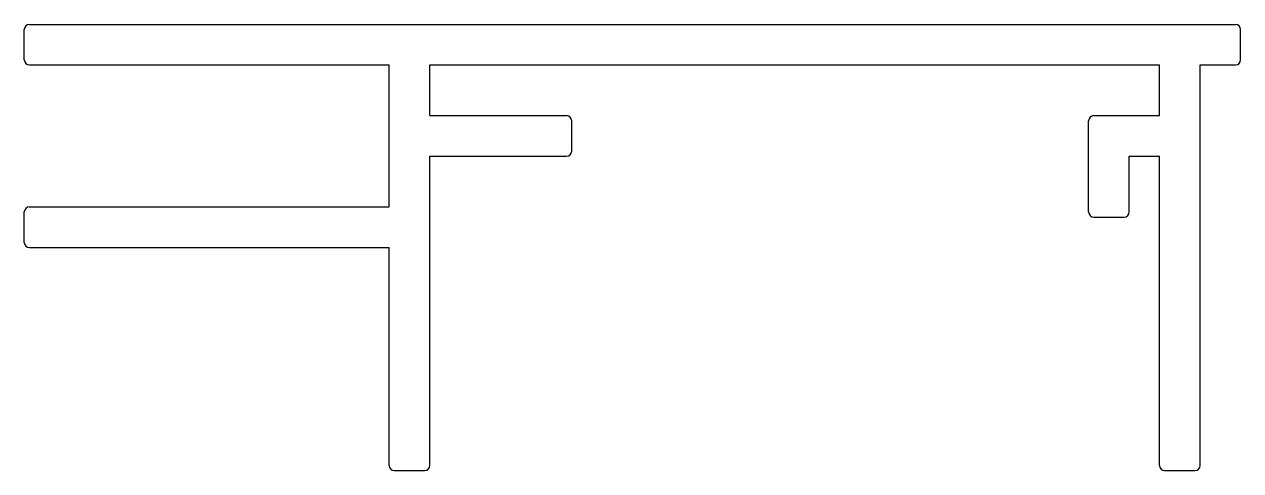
# Model space of a CAD drawing. Extents: x 1715.8 to 1775.8, y 1881.1 to 1903.1.
import ezdxf

# ---------------------------------------------------------------- set-up
doc = ezdxf.new("R2010")
doc.units = 0
doc.layers.get('0').update_dxf_attribs({"linetype": 'CONTINUOUS'})

msp = doc.modelspace()

# ---------------------------------------------------------------- linework, layer by layer
for p, q in [((1715.765, 1901.369), (1715.765, 1902.869)), ((1716.015, 1903.119), (1775.515, 1903.119)), ((1775.765, 1901.369), (1775.765, 1902.869)), ((1716.015, 1901.119), (1733.765, 1901.119)), ((1733.765, 1894.119), (1733.765, 1901.119)), ((1735.765, 1901.119), (1771.765, 1901.119)), ((1735.765, 1898.619), (1735.765, 1901.119)), ((1771.765, 1898.619), (1771.765, 1901.119)), ((1773.765, 1901.119), (1775.515, 1901.119)), ((1773.765, 1881.369), (1773.765, 1901.119)), ((1735.765, 1898.619), (1742.515, 1898.619)), ((1768.515, 1898.619), (1771.765, 1898.619)), ((1742.765, 1896.869), (1742.765, 1898.369)), ((1768.265, 1893.869), (1768.265, 1898.369)), ((1735.765, 1881.369), (1735.765, 1896.619)), ((1735.765, 1896.619), (1742.515, 1896.619)), ((1770.265, 1896.619), (1771.765, 1896.619)), ((1770.265, 1893.869), (1770.265, 1896.619)), ((1771.765, 1881.369), (1771.765, 1896.619)), ((1715.765, 1892.369), (1715.765, 1893.869)), ((1716.015, 1894.119), (1733.765, 1894.119)), ((1768.515, 1893.619), (1770.015, 1893.619)), ((1716.015, 1892.119), (1733.765, 1892.119)), ((1733.765, 1881.369), (1733.765, 1892.119)), ((1734.015, 1881.119), (1735.515, 1881.119)), ((1772.015, 1881.119), (1773.515, 1881.119))]:
    msp.add_line(p, q)
for centre, start, end in [((1716.015, 1902.869), 90, 180), ((1775.515, 1902.869), 0, 90), ((1716.015, 1901.369), 180, 270), ((1775.515, 1901.369), 270, 0), ((1742.515, 1898.369), 0, 90), ((1768.515, 1898.369), 90, 180), ((1742.515, 1896.869), 270, 0), ((1716.015, 1893.869), 90, 180), ((1768.515, 1893.869), 180, 270), ((1770.015, 1893.869), 270, 0), ((1716.015, 1892.369), 180, 270), ((1734.015, 1881.369), 180, 270), ((1735.515, 1881.369), 270, 0), ((1772.015, 1881.369), 180, 270), ((1773.515, 1881.369), 270, 0)]:
    msp.add_arc(centre, 0.25, start, end)

doc.saveas('drawing.dxf')
